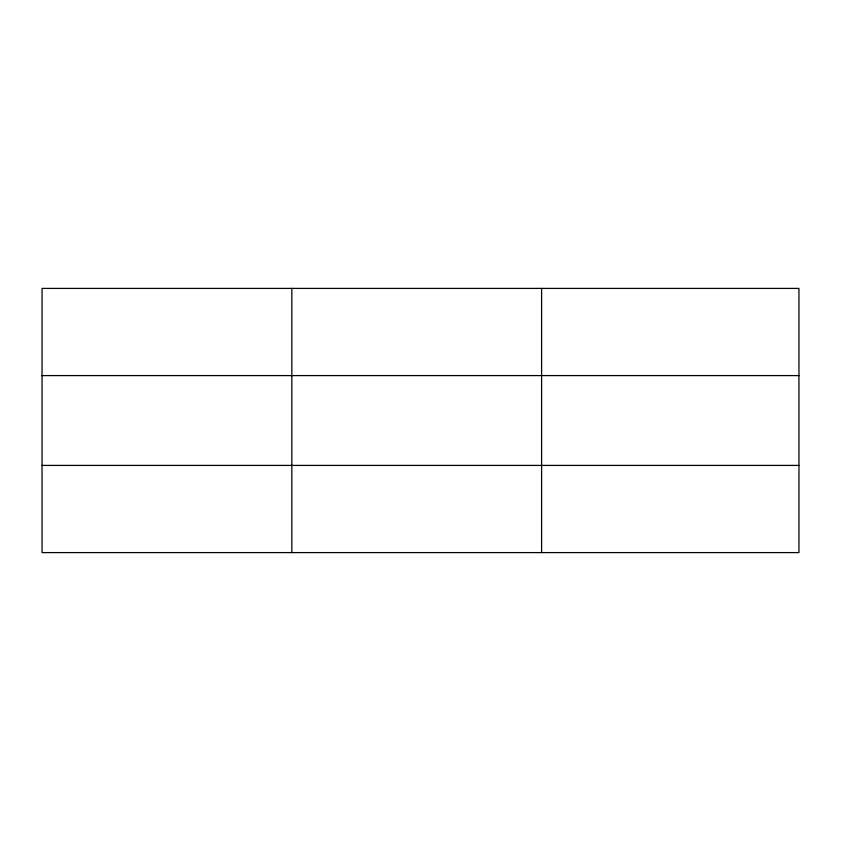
<?xml version="1.0" encoding="UTF-8"?>
<svg xmlns="http://www.w3.org/2000/svg" width="841" height="841" viewBox="0 0 841 841"><rect width="100%" height="100%" fill="white"/><g stroke="black" fill="none" stroke-linecap="round" stroke-linejoin="round"><path stroke-width="1.26" d="M291.827 552.6L291.827 288.4M541.604 552.6L541.604 288.4M798.95 465.409L798.95 552.6L42.05 552.6L42.05 288.4L798.95 288.4L798.95 465.409L42.05 465.409M42.05 375.591L798.95 375.591"/></g></svg>
